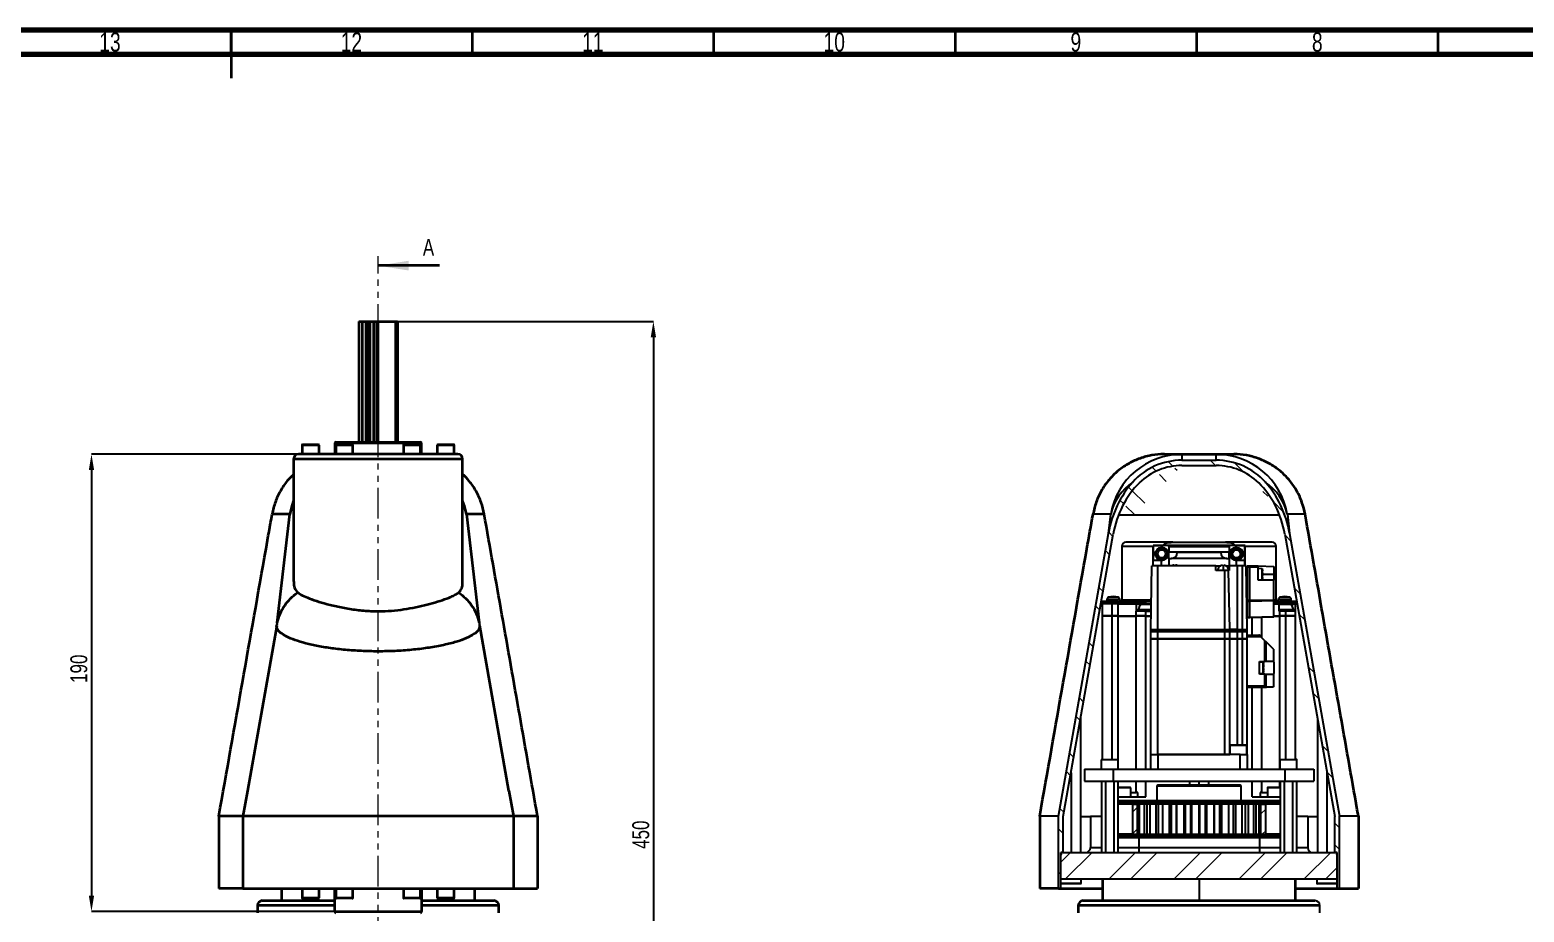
# Model space of a CAD drawing. Header units: millimetres. Extents: x 15 to 1184, y 5 to 836.
# Drawn here: x 557.8 to 867.3, y 653.2 to 836 of the extents above; entities that cross this region are included whole.
import ezdxf

# ---------------------------------------------------------------- set-up
doc = ezdxf.new("R2010")
doc.units = ezdxf.units.MM
doc.header["$PDSIZE"] = -1
doc.linetypes.add('PHANTOM', pattern=[12.7, 6.35, -1.27, 1.27, -1.27, 1.27, -1.27])
doc.layers.add('gachNet', color=3, linetype='Continuous', lineweight=9, plot=False)
for name, color, linetype, lineweight in [('lightNet', 50, 'Continuous', 13), ('mainNet', 7, 'Continuous', 35), ('net cat', 7, 'PHANTOM', 13)]:
    doc.layers.add(name, color=color, linetype=linetype, lineweight=lineweight)
doc.styles.add('SLDTEXTSTYLE0', font='TXT', dxfattribs={"width": 0.75})
doc.dimstyles.new('SLDDIMSTYLE0', dxfattribs={"dimtxt": 3.5, "dimasz": 3.302, "dimexe": 0, "dimexo": 0.0625, "dimgap": 0.875, "dimtad": 1, "dimdec": 0, "dimlfac": 2, "dimrnd": 1e-09, "dimzin": 12, "dimdsep": 46, "dimtxsty": 'SLDTEXTSTYLE0', "dimsah": 1, "dimcen": 0.09, "dimadec": 0, "dimazin": 3, "dimtfac": 1, "dimtdec": 0, "dimtofl": 0, "dimtmove": 0, "dimatfit": 3, "dimfxl": 1, "dimfrac": 2, "dimtolj": 1, "dimtzin": 12, "dimarcsym": 0})

# ---------------------------------------------------------------- blocks, each defined once
blk = doc.blocks.new('_D')
at = {"layer": 'Defpoints', "color": 0, "transparency": 16777216}
for p in [(613.46, 748.09), (570.58, 653.34), (620.96, 653.34)]:
    blk.add_point(p, dxfattribs=at)
at = {"layer": 'lightNet', "color": 0, "lineweight": -2, "transparency": 16777216}
for p, q in [((613.4, 748.09), (570.58, 748.09)), ((570.58, 744.79), (570.58, 656.64)), ((620.9, 653.34), (570.58, 653.34))]:
    blk.add_line(p, q, dxfattribs=at)
at = {"layer": 'lightNet', "color": 0, "transparency": 16777216}
for points in [[(570.03, 744.79), (571.14, 744.79), (570.58, 748.09)], [(570.03, 656.64), (571.14, 656.64), (570.58, 653.34)]]:
    blk.add_solid(points, dxfattribs=at)
at = {"layer": 'lightNet', "color": 0, "transparency": 16777216, "insert": (566.21, 703.64), "char_height": 3.5, "attachment_point": 2, "rotation": 90, "style": 'SLDTEXTSTYLE0'}
blk.add_mtext('\\A1;190', dxfattribs=at)
blk = doc.blocks.new('_D_1')
at = {"layer": 'Defpoints', "color": 0, "transparency": 16777216}
for p in [(633.95, 775.59), (633.95, 550.59), (686.96, 550.59)]:
    blk.add_point(p, dxfattribs=at)
at = {"layer": 'lightNet', "color": 0, "lineweight": -2, "transparency": 16777216}
for p, q in [((634.01, 775.59), (686.96, 775.59)), ((686.96, 772.29), (686.96, 553.89)), ((634.01, 550.59), (686.96, 550.59))]:
    blk.add_line(p, q, dxfattribs=at)
at = {"layer": 'lightNet', "color": 0, "transparency": 16777216}
for points in [[(686.41, 772.29), (687.51, 772.29), (686.96, 775.59)], [(686.41, 553.89), (687.51, 553.89), (686.96, 550.59)]]:
    blk.add_solid(points, dxfattribs=at)
at = {"layer": 'lightNet', "color": 0, "transparency": 16777216, "insert": (682.59, 669.25), "char_height": 3.5, "attachment_point": 2, "rotation": 90, "style": 'SLDTEXTSTYLE0'}
blk.add_mtext('\\A1;450', dxfattribs=at)

msp = doc.modelspace()

# ---------------------------------------------------------------- hatches: boundary and pattern name
at = {"linetype": 'Continuous', "lineweight": 18}
h = msp.add_hatch(dxfattribs=at)
h.set_pattern_fill('ANSI31', style=0)
h.paths.add_polyline_path([(787.17, 675.59), (786.16, 675.59), (786.16, 669.34), (787.17, 669.34)], flags=0)
h = msp.add_hatch(dxfattribs=at)
h.set_pattern_fill('ANSI31', style=0)
h.paths.add_polyline_path([(812.76, 669.34), (813.77, 669.34), (813.77, 675.59), (812.76, 675.59)], flags=0)
at = {"layer": 'gachNet'}
h = msp.add_hatch(dxfattribs=at)
h.set_pattern_fill('ANSI32', color=256, angle=90, style=0)
edge = h.paths.add_edge_path(flags=0)
edge.add_line((803.5, 746.83), (796.43, 746.83))
edge.add_arc((796.43, 733.09), 13.75, 90, 137.8963)
edge.add_ellipse((795.91, 728.6), major_axis=(-2.18, -18.65), ratio=0.798788, start_angle=228.3144, end_angle=265.832)
edge.add_line((781.21, 731.69), (770.86, 673.09))
edge.add_line((770.86, 673.09), (770.86, 658.09))
edge.add_line((770.86, 658.09), (771.36, 658.09))
edge.add_line((771.36, 658.09), (771.36, 665.59))
edge.add_line((771.36, 665.59), (771.86, 665.59))
edge.add_line((771.86, 665.59), (771.86, 673))
edge.add_line((771.86, 673), (782.19, 731.49))
edge.add_ellipse((795.91, 728.6), major_axis=(-2.04, -17.41), ratio=0.798788, start_angle=224.5576, end_angle=265.832, ccw=False)
edge.add_arc((796.43, 733.09), 12.65, 90, 134.2722, ccw=False)
edge.add_line((796.43, 745.74), (803.5, 745.74))
edge.add_arc((803.5, 733.09), 12.65, 45.7278, 90, ccw=False)
edge.add_ellipse((804.03, 728.6), major_axis=(2.04, -17.41), ratio=0.798788, start_angle=94.168, end_angle=135.4424, ccw=False)
edge.add_line((817.75, 731.49), (828.07, 673))
edge.add_line((828.07, 673), (828.07, 665.59))
edge.add_line((828.07, 665.59), (828.57, 665.59))
edge.add_line((828.57, 665.59), (828.57, 658.09))
edge.add_line((828.57, 658.09), (829.07, 658.09))
edge.add_line((829.07, 658.09), (829.07, 673.09))
edge.add_line((829.07, 673.09), (818.73, 731.69))
edge.add_ellipse((804.03, 728.6), major_axis=(2.18, -18.65), ratio=0.798788, start_angle=94.168, end_angle=131.6856)
edge.add_arc((803.5, 733.09), 13.75, 42.1037, 90)
h = msp.add_hatch(dxfattribs=at)
h.set_pattern_fill('ANSI32', color=256, style=0)
edge = h.paths.add_edge_path(flags=0)
edge.add_line((771.36, 660.09), (828.57, 660.09))
edge.add_line((828.57, 660.09), (828.57, 665.09))
edge.add_ellipse((828.07, 665.09), major_axis=(-0.5, 0), ratio=0.999014, start_angle=180, end_angle=270)
edge.add_line((828.07, 665.59), (771.86, 665.59))
edge.add_ellipse((771.86, 665.09), major_axis=(-0.5, 0), ratio=0.999014, start_angle=270, end_angle=360)
edge.add_line((771.36, 665.09), (771.36, 660.09))

# ---------------------------------------------------------------- linework, layer by layer
at = {"color": 7, "linetype": 'Continuous', "lineweight": 70}
for p, q in [((15, 836), (1184, 836)), ((20, 831), (1179, 831))]:
    msp.add_line(p, q, dxfattribs=at)
at = {"color": 7, "linetype": 'Continuous', "lineweight": 35}
for p, q in [((599.5, 836), (599.5, 826)), ((599.5, 831), (599.5, 836)), ((649.5, 831), (649.5, 836)), ((699.5, 831), (699.5, 836)), ((749.5, 831), (749.5, 836)), ((799.5, 831), (799.5, 836)), ((849.5, 831), (849.5, 836)), ((642.66, 787.15), (629.96, 787.15))]:
    msp.add_line(p, q, dxfattribs=at)
at = {"color": 7, "linetype": 'Continuous', "lineweight": 25}
for p, q in [((625.96, 775.59), (625.96, 750.59)), ((633.95, 775.59), (633.96, 775.59)), ((796.43, 748.09), (796.43, 746.83)), ((796.43, 746.83), (803.5, 746.83)), ((803.5, 746.83), (803.5, 748.09)), ((796.43, 745.74), (803.5, 745.74)), ((781.67, 735.69), (778.01, 735.69)), ((781.21, 731.69), (781.67, 735.69)), ((818.26, 735.69), (818.73, 731.69)), ((821.93, 735.69), (818.26, 735.69)), ((770.86, 673.09), (781.21, 731.69)), ((771.86, 673), (782.19, 731.49)), ((817.75, 731.49), (828.07, 673)), ((818.73, 731.69), (829.07, 673.09)), ((783.97, 728.99), (783.97, 717.84)), ((794.51, 729.84), (784.82, 729.84)), ((790.44, 724.99), (790.44, 729.19)), ((790.46, 729.19), (790.44, 729.19)), ((790.46, 724.99), (790.46, 729.19)), ((790.56, 729.19), (790.46, 729.19)), ((790.47, 729.19), (790.47, 726.06)), ((790.47, 729.19), (792.22, 729.19)), ((790.56, 729.19), (790.56, 729.19)), ((809.37, 729.19), (790.56, 729.19)), ((792.22, 728.81), (792.22, 729.19)), ((793.72, 729.19), (792.22, 729.19)), ((806.22, 729.19), (793.72, 729.19)), ((793.72, 728.99), (793.72, 729.19)), ((793.72, 728.99), (793.72, 727.87)), ((793.72, 728.99), (806.22, 728.99)), ((793.72, 727.87), (806.22, 727.87)), ((793.72, 726.49), (793.72, 727.87)), ((794.51, 729.84), (805.42, 729.84)), ((795.47, 727.81), (804.47, 727.81)), ((795.47, 727.74), (795.47, 727.81)), ((804.47, 727.81), (804.47, 727.74)), ((815.12, 729.84), (805.42, 729.84)), ((806.22, 728.99), (806.22, 729.19)), ((807.72, 729.19), (806.22, 729.19)), ((806.22, 728.99), (806.22, 727.87)), ((806.22, 726.49), (806.22, 727.87)), ((807.72, 728.81), (807.72, 729.19)), ((807.72, 729.19), (809.47, 729.19)), ((809.37, 729.19), (809.37, 729.19)), ((809.47, 729.19), (809.37, 729.19)), ((809.47, 726.06), (809.47, 729.19)), ((809.47, 724.99), (809.47, 729.19)), ((809.49, 729.19), (809.47, 729.19)), ((809.49, 724.99), (809.49, 729.19)), ((815.97, 717.84), (815.97, 728.99)), ((789.97, 711.74), (790.2, 724.99)), ((791.47, 724.99), (790.2, 724.99)), ((790.47, 724.99), (790.47, 726.06)), ((792.22, 726.06), (790.47, 726.06)), ((791.47, 711.74), (791.47, 724.99)), ((803.47, 724.99), (791.47, 724.99)), ((792.22, 724.99), (792.22, 726.06)), ((793.72, 726.49), (794.22, 726.49)), ((793.72, 726.49), (793.72, 724.99)), ((805.72, 726.49), (794.22, 726.49)), ((794.85, 724.99), (794.85, 725.1)), ((795.09, 725.1), (795.09, 724.99)), ((803.47, 723.99), (803.47, 724.99)), ((803.47, 724.99), (804.47, 724.99)), ((804.37, 724.93), (804.37, 724.94)), ((804.85, 724.93), (804.85, 725.1)), ((804.85, 724.99), (804.97, 724.99)), ((804.97, 724.99), (805.09, 724.99)), ((804.97, 724.94), (804.97, 723.99)), ((805.09, 725.1), (805.09, 724.93)), ((805.46, 724.99), (806.22, 724.99)), ((805.57, 724.94), (805.57, 724.93)), ((805.72, 726.49), (806.22, 726.49)), ((806.22, 726.49), (806.22, 724.99)), ((807.92, 724.99), (806.22, 724.99)), ((807.72, 724.99), (807.72, 726.06)), ((809.47, 726.06), (807.72, 726.06)), ((807.92, 711.74), (807.92, 724.99)), ((808.97, 724.99), (807.92, 724.99)), ((808.97, 711.74), (808.97, 724.99)), ((809.73, 724.99), (808.97, 724.99)), ((809.47, 724.99), (809.47, 726.06)), ((809.97, 711.74), (809.73, 724.99)), ((809.97, 724.49), (809.74, 724.49)), ((809.97, 724.99), (810.47, 724.99)), ((809.97, 724.99), (809.97, 724.74)), ((809.97, 724.74), (810.47, 724.74)), ((809.97, 724.74), (809.97, 717.85)), ((810.47, 724.74), (810.47, 724.99)), ((810.47, 724.99), (812.22, 724.93)), ((810.47, 724.74), (812.22, 724.74)), ((810.47, 717.85), (810.47, 724.74)), ((812.22, 724.74), (812.22, 724.93)), ((812.22, 724.93), (815.47, 724.81)), ((812.22, 721.99), (812.22, 724.74)), ((812.22, 724.46), (813.02, 724.39)), ((813.02, 722.08), (813.02, 724.39)), ((813.02, 724.39), (813.09, 723.91)), ((815.47, 724.81), (815.47, 723.24)), ((804.53, 723.99), (803.47, 723.99)), ((804.97, 723.99), (804.53, 723.99)), ((805.42, 723.99), (804.97, 723.99)), ((805.32, 711.74), (805.32, 723.99)), ((805.42, 723.99), (805.42, 723.99)), ((806.1, 723.99), (805.42, 723.99)), ((806.32, 711.74), (806.1, 723.99)), ((806.24, 723.99), (806.1, 723.99)), ((809.97, 723.99), (809.75, 723.99)), ((813.02, 722.08), (812.22, 722.01)), ((815.47, 721.99), (812.22, 721.99)), ((813.09, 722.56), (813.02, 722.08)), ((815.47, 723.24), (815.47, 721.99)), ((815.47, 717.85), (815.47, 721.99)), ((780.88, 718.01), (780.84, 717.59)), ((783.59, 717.59), (783.55, 718.01)), ((809.97, 718.51), (809.85, 718.48)), ((816.38, 718.01), (816.34, 717.59)), ((819.09, 717.59), (819.05, 718.01)), ((779.97, 717.14), (779.97, 717.59)), ((781.97, 717.59), (779.97, 717.59)), ((781.97, 717.14), (779.97, 717.14)), ((779.97, 714.59), (779.97, 717.09)), ((781.97, 717.09), (779.97, 717.09)), ((780.37, 717.14), (780.37, 717.09)), ((781.97, 717.14), (781.97, 717.59)), ((783.22, 717.59), (781.97, 717.59)), ((783.22, 717.14), (781.97, 717.14)), ((781.97, 714.59), (781.97, 717.09)), ((783.22, 717.09), (781.97, 717.09)), ((782.33, 717.14), (782.33, 717.09)), ((783.22, 717.14), (783.22, 717.59)), ((783.22, 717.59), (786.97, 717.59)), ((783.22, 717.14), (786.97, 717.14)), ((783.22, 714.59), (783.22, 717.09)), ((783.22, 717.09), (786.96, 717.09)), ((783.55, 717.14), (783.55, 717.09)), ((786.92, 717.14), (786.92, 717.09)), ((786.96, 717.09), (786.96, 715.59)), ((786.96, 717.09), (787.65, 717.09)), ((786.96, 715.59), (786.97, 715.59)), ((786.97, 717.14), (786.97, 717.59)), ((788.97, 717.59), (786.97, 717.59)), ((788.97, 717.14), (786.97, 717.14)), ((786.97, 714.59), (786.97, 715.59)), ((788.97, 715.59), (786.97, 715.59)), ((787.22, 715.84), (787.22, 715.59)), ((790.04, 715.84), (787.22, 715.84)), ((787.65, 717.09), (787.65, 716.56)), ((787.65, 717.09), (790.06, 717.09)), ((790.06, 716.94), (787.97, 716.94)), ((788.97, 717.14), (788.97, 717.59)), ((790.07, 717.59), (788.97, 717.59)), ((788.97, 717.14), (790.06, 717.14)), ((788.97, 714.59), (788.97, 715.59)), ((788.97, 715.59), (790.03, 715.59)), ((809.97, 717.59), (809.86, 717.59)), ((809.87, 717.14), (809.97, 717.14)), ((809.87, 717.09), (809.97, 717.09)), ((809.97, 717.85), (810.47, 717.85)), ((809.97, 717.85), (809.97, 717.66)), ((809.97, 717.66), (810.47, 717.66)), ((809.97, 717.66), (809.97, 714.31)), ((810.47, 717.85), (815.47, 717.85)), ((810.47, 717.66), (810.47, 717.85)), ((810.47, 717.66), (815.47, 717.78)), ((810.47, 714.31), (810.47, 717.66)), ((815.47, 717.78), (815.47, 717.85)), ((815.47, 714.44), (815.47, 717.78)), ((815.47, 717.59), (816.72, 717.59)), ((815.47, 717.14), (816.72, 717.14)), ((815.47, 717.09), (816.47, 717.09)), ((816.47, 717.09), (816.47, 715.59)), ((816.47, 717.09), (819.28, 717.09)), ((818.97, 716.94), (816.47, 716.94)), ((819.72, 715.84), (816.47, 715.84)), ((816.47, 715.59), (816.72, 715.59)), ((816.72, 717.14), (816.72, 717.59)), ((817.97, 717.59), (816.72, 717.59)), ((817.97, 717.14), (816.72, 717.14)), ((816.72, 714.59), (816.72, 715.59)), ((817.97, 715.59), (816.72, 715.59)), ((817.97, 717.14), (817.97, 717.59)), ((819.97, 717.59), (817.97, 717.59)), ((819.97, 717.14), (817.97, 717.14)), ((817.97, 714.59), (817.97, 715.59)), ((819.97, 715.59), (817.97, 715.59)), ((819.28, 717.09), (819.28, 716.56)), ((819.28, 717.09), (819.97, 717.09)), ((819.57, 717.14), (819.57, 717.09)), ((819.72, 715.59), (819.72, 715.84)), ((819.97, 717.14), (819.97, 717.59)), ((819.97, 715.59), (819.97, 717.09)), ((819.97, 714.59), (819.97, 715.59)), ((609.01, 712.95), (608.95, 712.63)), ((650.98, 712.63), (650.93, 712.95)), ((781.97, 714.59), (779.97, 714.59)), ((779.97, 684.84), (779.97, 714.54)), ((781.97, 714.54), (779.97, 714.54)), ((780.37, 714.54), (780.37, 714.59)), ((783.22, 714.59), (781.97, 714.59)), ((783.22, 714.54), (781.97, 714.54)), ((782.33, 714.54), (782.33, 714.59)), ((783.22, 714.59), (786.97, 714.59)), ((783.22, 714.54), (786.97, 714.54)), ((783.55, 714.54), (783.55, 714.59)), ((788.97, 714.59), (786.97, 714.59)), ((786.97, 682.84), (786.97, 714.54)), ((788.97, 714.54), (786.97, 714.54)), ((787.23, 714.54), (787.23, 714.59)), ((788.97, 714.59), (790.02, 714.59)), ((788.97, 714.54), (790.01, 714.54)), ((789.19, 714.54), (789.19, 714.59)), ((809.92, 714.59), (809.97, 714.59)), ((809.92, 714.54), (809.97, 714.54)), ((809.97, 714.31), (810.47, 714.31)), ((809.97, 714.31), (809.97, 714.24)), ((809.97, 714.24), (810.47, 714.24)), ((810.47, 714.31), (815.47, 714.44)), ((810.47, 714.24), (815.47, 714.41)), ((810.47, 714.24), (810.47, 714.31)), ((812.97, 710.09), (812.97, 714.32)), ((815.47, 714.59), (816.72, 714.59)), ((815.47, 714.54), (816.72, 714.54)), ((815.47, 714.41), (815.47, 714.44)), ((816.38, 714.54), (816.38, 714.59)), ((817.97, 714.59), (816.72, 714.59)), ((817.97, 714.54), (816.72, 714.54)), ((817.61, 714.54), (817.61, 714.59)), ((819.97, 714.59), (817.97, 714.59)), ((819.97, 714.54), (817.97, 714.54)), ((819.57, 714.54), (819.57, 714.59)), ((819.97, 684.84), (819.97, 714.54)), ((789.97, 711.74), (791.47, 711.74)), ((789.97, 711.34), (789.97, 711.73)), ((791.47, 711.73), (789.97, 711.73)), ((789.97, 711.34), (791.47, 711.34)), ((789.97, 709.84), (789.97, 711.33)), ((791.47, 711.33), (789.97, 711.33)), ((789.97, 709.84), (791.47, 709.84)), ((789.97, 685.84), (789.97, 709.83)), ((791.47, 709.83), (789.97, 709.83)), ((791.47, 711.74), (805.32, 711.74)), ((791.47, 711.34), (791.47, 711.73)), ((805.32, 711.73), (791.47, 711.73)), ((791.47, 711.34), (805.32, 711.34)), ((791.47, 709.84), (791.47, 711.33)), ((805.32, 711.33), (791.47, 711.33)), ((791.47, 709.84), (805.32, 709.84)), ((791.47, 685.84), (791.47, 709.83)), ((805.32, 709.83), (791.47, 709.83)), ((797.97, 711.74), (797.97, 711.73)), ((797.97, 711.34), (797.97, 711.33)), ((797.97, 709.84), (797.97, 709.83)), ((799.97, 711.74), (799.97, 711.73)), ((799.97, 711.34), (799.97, 711.33)), ((799.97, 709.84), (799.97, 709.83)), ((801.97, 711.73), (801.97, 711.74)), ((801.97, 711.33), (801.97, 711.34)), ((801.97, 709.83), (801.97, 709.84)), ((805.32, 711.74), (806.32, 711.74)), ((805.32, 711.34), (805.32, 711.73)), ((806.32, 711.73), (805.32, 711.73)), ((805.32, 711.34), (806.32, 711.34)), ((805.32, 709.84), (805.32, 711.33)), ((806.32, 711.33), (805.32, 711.33)), ((805.32, 709.84), (806.32, 709.84)), ((805.32, 685.84), (805.32, 709.83)), ((806.32, 709.83), (805.32, 709.83)), ((807.92, 711.74), (806.32, 711.74)), ((806.32, 711.34), (806.32, 711.73)), ((807.92, 711.73), (806.32, 711.73)), ((806.32, 711.34), (807.92, 711.34)), ((806.32, 709.84), (806.32, 711.33)), ((807.92, 711.33), (806.32, 711.33)), ((806.32, 709.84), (807.92, 709.84)), ((806.32, 685.84), (806.32, 709.83)), ((807.92, 709.83), (806.32, 709.83)), ((807.92, 711.74), (808.97, 711.74)), ((807.92, 711.34), (807.92, 711.73)), ((808.97, 711.73), (807.92, 711.73)), ((807.92, 711.34), (808.97, 711.34)), ((807.92, 709.84), (807.92, 711.33)), ((808.97, 711.33), (807.92, 711.33)), ((807.92, 709.84), (808.97, 709.84)), ((808.97, 709.83), (807.92, 709.83)), ((808.97, 711.74), (809.97, 711.74)), ((808.97, 711.34), (808.97, 711.73)), ((809.97, 711.73), (808.97, 711.73)), ((808.97, 711.34), (809.97, 711.34)), ((808.97, 709.84), (808.97, 711.33)), ((809.97, 711.33), (808.97, 711.33)), ((808.97, 709.84), (809.97, 709.84)), ((809.97, 709.83), (808.97, 709.83)), ((809.47, 709.83), (809.47, 709.84)), ((809.97, 711.34), (809.97, 711.73)), ((809.97, 709.84), (809.97, 711.33)), ((809.97, 710.59), (812.36, 710.59)), ((809.97, 710.34), (812.72, 710.34)), ((809.97, 709.83), (809.97, 709.84)), ((809.97, 685.84), (809.97, 709.83)), ((812.72, 710.34), (812.54, 710.51)), ((813.61, 709.44), (812.72, 710.34)), ((813.61, 705.16), (813.61, 709.44)), ((813.79, 709.26), (813.61, 709.44)), ((813.79, 709.26), (813.79, 705.16)), ((815.39, 707.66), (813.79, 709.26)), ((815.39, 707.66), (815.39, 705.09)), ((815.47, 705.01), (815.47, 707.48)), ((812.47, 702.52), (812.47, 705.16)), ((812.47, 705.16), (813.61, 705.16)), ((812.47, 705.06), (813.27, 704.99)), ((813.27, 702.68), (812.47, 702.61)), ((813.61, 702.52), (812.47, 702.52)), ((813.27, 702.68), (813.27, 704.99)), ((813.27, 704.99), (813.34, 704.51)), ((813.34, 703.16), (813.27, 702.68)), ((813.79, 705.16), (813.61, 705.16)), ((813.61, 700.09), (813.61, 702.52)), ((813.61, 702.52), (813.79, 702.52)), ((814.97, 705.16), (813.79, 705.16)), ((813.79, 702.52), (813.79, 699.91)), ((813.79, 702.52), (814.97, 702.52)), ((815.39, 702.59), (815.39, 699.91)), ((815.47, 705.01), (815.47, 702.66)), ((815.47, 700.09), (815.47, 702.66)), ((809.97, 700.09), (813.61, 700.09)), ((809.97, 699.84), (813.97, 699.84)), ((812.97, 682.84), (812.97, 699.84)), ((813.79, 699.91), (813.61, 700.09)), ((815.22, 699.84), (813.97, 699.84)), ((775.47, 665.59), (775.47, 693.41)), ((824.47, 693.41), (824.47, 665.59)), ((806.35, 687.74), (806.35, 685.84)), ((806.45, 687.84), (807.84, 687.84)), ((807.84, 687.84), (809.75, 687.84)), ((809.85, 685.84), (809.85, 687.74)), ((779.72, 684.74), (779.72, 682.84)), ((779.82, 684.84), (783.12, 684.84)), ((783.22, 682.84), (783.22, 684.74)), ((789.97, 682.84), (789.97, 685.84)), ((789.97, 685.84), (791.47, 685.84)), ((789.97, 685.84), (791.47, 685.84)), ((790.08, 685.84), (790.08, 685.84)), ((791.47, 685.84), (791.47, 682.84)), ((808.47, 685.84), (791.47, 685.84)), ((791.47, 685.84), (805.32, 685.84)), ((793.58, 685.84), (793.58, 685.84)), ((797.97, 685.84), (797.97, 685.84)), ((799.97, 685.84), (799.97, 685.84)), ((801.97, 685.84), (801.97, 685.84)), ((805.32, 685.84), (806.32, 685.84)), ((806.35, 685.84), (806.32, 685.84)), ((808.47, 682.84), (808.47, 685.84)), ((808.47, 685.84), (809.97, 685.84)), ((809.85, 685.84), (809.97, 685.84)), ((809.97, 685.84), (809.97, 682.84)), ((816.72, 684.74), (816.72, 682.84)), ((816.82, 684.84), (820.12, 684.84)), ((820.22, 682.84), (820.22, 684.74)), ((776.22, 682.84), (776.22, 680.34)), ((776.22, 682.84), (782.17, 682.84)), ((782.17, 682.84), (782.17, 680.34)), ((782.17, 682.84), (817.76, 682.84)), ((817.76, 682.84), (817.76, 680.34)), ((817.76, 682.84), (823.72, 682.84)), ((823.72, 682.84), (823.72, 680.34)), ((776.22, 680.34), (782.17, 680.34)), ((779.76, 680.34), (779.76, 665.59)), ((780.61, 680.34), (780.61, 665.59)), ((782.17, 680.34), (817.76, 680.34)), ((782.32, 680.34), (782.32, 665.59)), ((783.17, 680.34), (783.17, 665.59)), ((783.17, 679.09), (785.71, 679.09)), ((785.81, 677.09), (785.81, 678.99)), ((785.81, 677.99), (786.97, 677.99)), ((786.97, 677.99), (786.97, 680.34)), ((787.31, 677.99), (786.97, 677.99)), ((787.31, 677.09), (787.31, 677.99)), ((791.47, 679.59), (791.22, 679.34)), ((791.22, 679.34), (791.22, 676.34)), ((808.72, 679.34), (791.22, 679.34)), ((791.47, 679.59), (808.47, 679.59)), ((797.97, 680.34), (797.97, 679.59)), ((801.97, 679.59), (801.97, 680.34)), ((808.72, 679.34), (808.47, 679.59)), ((808.72, 676.34), (808.72, 679.34)), ((812.97, 677.99), (812.63, 677.99)), ((812.63, 677.99), (812.63, 677.09)), ((812.97, 677.99), (812.97, 680.34)), ((812.97, 677.99), (814.13, 677.99)), ((814.13, 678.99), (814.13, 677.09)), ((814.23, 679.09), (816.76, 679.09)), ((816.76, 680.34), (816.76, 665.59)), ((817.61, 680.34), (817.61, 665.59)), ((817.76, 680.34), (823.72, 680.34)), ((819.32, 680.34), (819.32, 665.59)), ((820.17, 680.34), (820.17, 665.59)), ((783.17, 677.09), (788.97, 677.09)), ((783.22, 676.34), (783.17, 676.29)), ((816.76, 676.09), (783.17, 676.09)), ((783.17, 675.84), (816.76, 675.84)), ((783.17, 675.63), (783.22, 675.59)), ((786.16, 675.59), (783.17, 675.59)), ((783.22, 676.34), (816.72, 676.34)), ((786.16, 675.59), (786.16, 669.34)), ((786.16, 675.59), (787.17, 675.59)), ((787.17, 675.59), (787.17, 669.34)), ((812.76, 675.59), (787.17, 675.59)), ((787.26, 669.34), (787.26, 675.59)), ((787.59, 675.59), (787.59, 669.34)), ((788.66, 669.34), (788.66, 675.59)), ((789.2, 669.34), (789.2, 675.59)), ((789.81, 675.59), (789.81, 669.34)), ((791.09, 669.34), (791.09, 675.59)), ((791.56, 669.34), (791.56, 675.59)), ((792.42, 675.59), (792.42, 669.34)), ((793.86, 669.34), (793.86, 675.59)), ((794.25, 669.34), (794.25, 675.59)), ((795.31, 675.59), (795.31, 669.34)), ((795.31, 669.34), (795.31, 675.59)), ((796.86, 669.34), (796.86, 675.59)), ((797.15, 669.34), (797.15, 675.59)), ((798.27, 669.34), (798.27, 675.59)), ((798.39, 675.59), (798.39, 669.34)), ((799.98, 669.34), (799.98, 675.59)), ((800.16, 669.34), (800.16, 675.59)), ((801.29, 669.34), (801.29, 675.59)), ((801.53, 675.59), (801.53, 669.34)), ((803.11, 669.34), (803.11, 675.59)), ((803.17, 669.34), (803.17, 675.59)), ((804.27, 669.34), (804.27, 675.59)), ((804.6, 675.59), (804.6, 669.34)), ((806.11, 669.34), (806.11, 675.59)), ((807.08, 669.34), (807.08, 675.59)), ((807.5, 675.59), (807.5, 669.34)), ((808.87, 669.34), (808.87, 675.59)), ((809.61, 669.34), (809.61, 675.59)), ((810.11, 675.59), (810.11, 669.34)), ((810.97, 677.09), (816.76, 677.09)), ((811.29, 669.34), (811.29, 675.59)), ((811.78, 669.34), (811.78, 675.59)), ((812.32, 675.59), (812.32, 669.34)), ((812.76, 669.34), (812.76, 675.59)), ((812.76, 675.59), (813.77, 675.59)), ((813.77, 669.34), (813.77, 675.59)), ((816.76, 675.59), (813.77, 675.59)), ((816.76, 676.29), (816.72, 676.34)), ((816.72, 675.59), (816.76, 675.63)), ((770.86, 673.09), (766.97, 673.09)), ((770.86, 658.09), (770.86, 673.09)), ((771.86, 665.59), (771.86, 673)), ((775.47, 673), (777.47, 673)), ((777.47, 673.09), (779.76, 673.09)), ((777.47, 673.09), (777.47, 666.59)), ((820.17, 673.09), (822.47, 673.09)), ((822.47, 673.09), (822.47, 666.59)), ((822.47, 673), (824.47, 673)), ((828.07, 665.59), (828.07, 673)), ((829.07, 658.09), (829.07, 673.09)), ((832.97, 673.09), (829.07, 673.09)), ((783.22, 669.34), (783.17, 669.29)), ((786.16, 669.34), (783.17, 669.34)), ((816.76, 669.09), (783.17, 669.09)), ((783.17, 668.84), (816.76, 668.84)), ((783.17, 668.63), (783.22, 668.59)), ((783.24, 668.59), (783.22, 668.59)), ((816.72, 668.59), (783.24, 668.59)), ((786.16, 669.34), (787.17, 669.34)), ((787.17, 669.34), (812.76, 669.34)), ((812.76, 669.34), (813.77, 669.34)), ((816.76, 669.34), (813.77, 669.34)), ((816.76, 669.29), (816.72, 669.34)), ((816.72, 668.59), (816.76, 668.63)), ((771.36, 658.09), (771.36, 665.59)), ((771.86, 665.59), (771.36, 665.59)), ((771.86, 665.59), (828.07, 665.59)), ((787.47, 666.59), (787.47, 665.59)), ((787.47, 666.59), (812.47, 666.59)), ((812.47, 666.59), (812.47, 665.59)), ((828.57, 665.59), (828.07, 665.59)), ((828.57, 658.09), (828.57, 665.59)), ((771.36, 660.09), (771.36, 665.09)), ((828.57, 660.09), (828.57, 665.09)), ((771.36, 660.09), (828.57, 660.09)), ((775.59, 659.21), (775.59, 660.09)), ((824.34, 660.09), (824.34, 659.21)), ((771.47, 659.09), (771.36, 659.09)), ((775.47, 659.09), (771.47, 659.09)), ((828.47, 659.09), (824.47, 659.09)), ((828.57, 659.09), (828.47, 659.09)), ((824.97, 653.09), (824.97, 654.59))]:
    msp.add_line(p, q, dxfattribs=at)
at = {"color": 8, "linetype": 'Continuous', "lineweight": 25}
for p, q in [((629.96, 775.59), (629.96, 750.59)), ((783.31, 735.52), (816.62, 735.52)), ((790.44, 728.99), (783.97, 728.99)), ((815.97, 728.99), (809.49, 728.99)), ((804.97, 724.99), (804.97, 724.94)), ((813.09, 723.24), (815.47, 723.24)), ((783.55, 718.01), (780.88, 718.01)), ((783.2, 718.45), (781.24, 718.45)), ((809.97, 718.45), (809.85, 718.45)), ((809.97, 718.01), (809.86, 718.01)), ((819.05, 718.01), (816.38, 718.01)), ((818.7, 718.45), (816.74, 718.45)), ((790.07, 717.84), (783.97, 717.84)), ((815.97, 717.84), (815.47, 717.84)), ((781.97, 684.84), (781.97, 714.54)), ((783.22, 682.84), (783.22, 714.54)), ((788.97, 682.84), (788.97, 714.54)), ((810.97, 710.59), (810.97, 714.25)), ((816.72, 682.84), (816.72, 714.54)), ((817.97, 684.84), (817.97, 714.54)), ((807.92, 687.84), (807.92, 709.83)), ((808.97, 687.84), (808.97, 709.83)), ((810.97, 682.84), (810.97, 699.84)), ((807.82, 687.74), (806.35, 687.74)), ((809.85, 687.74), (807.82, 687.74)), ((783.22, 684.74), (779.72, 684.74)), ((820.22, 684.74), (816.72, 684.74)), ((773.47, 682.08), (773.47, 665.59)), ((826.47, 682.08), (826.47, 665.59)), ((785.81, 678.99), (783.17, 678.99)), ((783.22, 679.09), (783.22, 680.34)), ((788.97, 677.09), (788.97, 680.34)), ((799.97, 679.59), (799.97, 680.34)), ((810.97, 677.09), (810.97, 680.34)), ((816.76, 678.99), (814.13, 678.99)), ((816.72, 679.09), (816.72, 680.34)), ((787.47, 668.59), (787.47, 666.59)), ((812.47, 668.59), (812.47, 666.59)), ((777.47, 666.59), (779.76, 666.59)), ((783.17, 666.59), (787.47, 666.59)), ((812.47, 666.59), (816.76, 666.59)), ((820.17, 666.59), (822.47, 666.59)), ((771.36, 659.21), (775.59, 659.21)), ((799.97, 660.09), (799.97, 655.59)), ((824.34, 659.21), (828.57, 659.21))]:
    msp.add_line(p, q, dxfattribs=at)
at = {"color": 8, "linetype": 'Continuous', "lineweight": 25, "flags": 128}
for points in [[(611.67, 735.69), (612.06, 737.05), (612.46, 737.99)], [(647.46, 737.99), (647.87, 737.05), (648.25, 735.69)]]:
    msp.add_lwpolyline(points, dxfattribs=at)
at = {"color": 7, "linetype": 'Continuous', "lineweight": 25, "flags": 128}
msp.add_lwpolyline([(806.22, 724.99), (806.23, 724.43), (806.24, 723.99)], dxfattribs=at)
at = {"color": 7, "linetype": 'Continuous', "lineweight": 25}
for centre, radius in [((792.22, 727.44), 1.32), ((792.22, 727.44), 1.12), ((792.22, 727.44), 1.09), ((792.22, 727.44), 0.799), ((807.72, 727.44), 1.33), ((807.72, 727.44), 1.12), ((807.72, 727.44), 1.09), ((807.72, 727.44), 0.799)]:
    msp.add_circle(centre, radius, dxfattribs=at)
for centre, radius, start, end in [((796.44, 733.1), 14.99, 90.0218, 170.0339), ((796.43, 733.09), 13.75, 90, 137.8963), ((803.49, 733.1), 14.99, 9.9661, 89.9782), ((803.5, 733.09), 13.75, 42.1037, 90), ((796.43, 733.09), 12.65, 90, 134.2722), ((803.5, 733.09), 12.65, 45.7278, 90), ((792.33, 733.23), 10.93, 123.8745, 166.9656), ((807.6, 733.23), 10.93, 13.0344, 56.1255), ((784.82, 728.99), 0.85, 90, 180), ((792.22, 727.44), 1.38, 270, 90), ((794.22, 727.74), 1.25, 270, 0), ((805.72, 727.74), 1.25, 180, 270), ((807.72, 727.44), 1.38, 90, 270), ((815.12, 728.99), 0.85, 360, 90), ((794.97, 723.99), 1.12, 96.1585, 116.0437), ((794.97, 723.99), 1.12, 63.9563, 83.8415), ((804.97, 723.99), 1.13, 122.231, 179.7454), ((804.97, 723.99), 1.12, 96.1585, 122.4385), ((804.97, 723.99), 0.952, 90, 97.2441), ((804.97, 723.99), 0.952, 82.7559, 90), ((804.97, 723.99), 1.12, 57.5615, 83.8415), ((804.97, 723.99), 1.12, 0.2546, 57.769), ((804.97, 724.01), 0.438, 181.7109, 182.3652), ((781.38, 717.97), 0.5, 106.257, 175), ((782.22, 715.09), 3.5, 73.743, 106.257), ((783.06, 717.97), 0.5, 5, 73.743), ((816.88, 717.97), 0.5, 106.257, 175), ((817.72, 715.09), 3.5, 73.743, 106.257), ((818.56, 717.97), 0.5, 5, 73.743), ((783.72, 717.84), 0.25, 270.0001, 0), ((788.93, 715.84), 1.46, 131.1121, 180), ((816.22, 717.84), 0.25, 180, 269.9999), ((818.01, 715.84), 1.46, 0, 48.8879), ((812.36, 710.34), 0.25, 45, 90), ((815.22, 707.48), 0.25, 360, 45), ((814.97, 703.84), 1.32, 71.137, 90), ((814.97, 703.84), 1.32, 269.9995, 288.863), ((813.97, 700.09), 0.25, 225, 270), ((815.22, 700.09), 0.25, 270, 315), ((815.22, 700.09), 0.25, 315, 0), ((806.45, 687.74), 0.1, 90, 180), ((809.75, 687.74), 0.1, 0, 90), ((779.82, 684.74), 0.1, 90, 180), ((783.12, 684.74), 0.1, 0, 90), ((816.82, 684.74), 0.1, 90, 180), ((820.12, 684.74), 0.1, 0, 90), ((785.71, 678.99), 0.1, 0, 90), ((814.23, 678.99), 0.1, 90, 180), ((776.47, 666.59), 1, 270, 0), ((823.47, 666.59), 1, 180, 270), ((775.47, 659.21), 0.125, 270, 0), ((824.47, 659.21), 0.125, 180, 270), ((771.47, 659.21), 0.125, 214.0717, 270), ((828.47, 659.21), 0.125, 270, 325.9283), ((823.97, 654.59), 1, 0, 90)]:
    msp.add_arc(centre, radius, start, end, dxfattribs=at)
for centre, major_axis, ratio, start_param, end_param in [((795.91, 728.6), (-2.18, -18.65), 0.798788, 3.984839, 4.639643), ((795.91, 728.6), (-2.04, -17.41), 0.798788, 3.91927, 4.639643), ((804.03, 728.6), (2.04, -17.41), 0.798788, 1.643542, 2.363915), ((804.03, 728.6), (2.18, -18.65), 0.798788, 1.643542, 2.298346), ((771.86, 665.09), (-0.5, 0), 0.999014, 4.712389, 6.283185), ((828.07, 665.09), (-0.5, 0), 0.999014, 3.141593, 4.712389)]:
    msp.add_ellipse(centre, major_axis=major_axis, ratio=ratio, start_param=start_param, end_param=end_param, dxfattribs=at)
for points, knots in [([(792.52, 729.19), (792.53, 729.2), (792.55, 729.25), (792.65, 729.37), (792.92, 729.57), (793.56, 729.8), (794.13, 729.82), (794.51, 729.84)], [0, 0, 0, 0, 0.016125, 0.082509, 0.213535, 0.47697, 1, 1, 1, 1]), ([(805.42, 729.84), (805.8, 729.82), (806.37, 729.8), (807.01, 729.57), (807.28, 729.37), (807.38, 729.25), (807.41, 729.2), (807.41, 729.19)], [0, 0, 0, 0, 0.5241, 0.78602, 0.918375, 0.984448, 1, 1, 1, 1]), ([(813.09, 723.91), (813.09, 723.91), (813.09, 723.91), (813.09, 723.91), (813.09, 723.91)], [0, 0, 0, 0, 0.563537, 1, 1, 1, 1]), ([(813.16, 723.37), (813.15, 723.44), (813.14, 723.57), (813.11, 723.75), (813.09, 723.86), (813.09, 723.91)], [0, 0, 0, 0, 0.350039, 0.735536, 1, 1, 1, 1]), ([(813.09, 723.37), (813.09, 723.37), (813.11, 723.37), (813.14, 723.37), (813.15, 723.37), (813.16, 723.37)], [0, 0, 0, 0, 0.264464, 0.649961, 1, 1, 1, 1]), ([(813.09, 723.1), (813.09, 723.15), (813.09, 723.24), (813.09, 723.33), (813.09, 723.37)], [0, 0, 0, 0, 0.559407, 1, 1, 1, 1]), ([(813.16, 723.1), (813.15, 723.1), (813.14, 723.1), (813.11, 723.1), (813.09, 723.1), (813.09, 723.1)], [0, 0, 0, 0, 0.350039, 0.735536, 1, 1, 1, 1]), ([(813.09, 722.56), (813.09, 722.61), (813.11, 722.73), (813.14, 722.91), (813.15, 723.04), (813.16, 723.1)], [0, 0, 0, 0, 0.264464, 0.649961, 1, 1, 1, 1]), ([(813.09, 722.56), (813.09, 722.56), (813.09, 722.56), (813.09, 722.56), (813.09, 722.56)], [0, 0, 0, 0, 0.556161, 1, 1, 1, 1]), ([(608.94, 712.66), (608.96, 712.75), (608.99, 712.91), (609.02, 713.05), (609.03, 713.12)], [0, 0, 0, 0, 0.518716, 1, 1, 1, 1]), ([(650.9, 713.12), (650.91, 713.04), (650.94, 712.9), (650.97, 712.74), (650.99, 712.66)], [0, 0, 0, 0, 0.516371, 1, 1, 1, 1]), ([(813.34, 704.51), (813.34, 704.51), (813.34, 704.51), (813.34, 704.51), (813.34, 704.51)], [0, 0, 0, 0, 0.563537, 1, 1, 1, 1]), ([(813.41, 703.97), (813.4, 704.04), (813.39, 704.17), (813.36, 704.35), (813.34, 704.46), (813.34, 704.51)], [0, 0, 0, 0, 0.350039, 0.735536, 1, 1, 1, 1]), ([(813.34, 703.97), (813.34, 703.97), (813.36, 703.97), (813.39, 703.97), (813.4, 703.97), (813.41, 703.97)], [0, 0, 0, 0, 0.264464, 0.649961, 1, 1, 1, 1]), ([(813.34, 703.7), (813.34, 703.75), (813.34, 703.84), (813.34, 703.93), (813.34, 703.97)], [0, 0, 0, 0, 0.559407, 1, 1, 1, 1]), ([(813.41, 703.7), (813.4, 703.7), (813.39, 703.7), (813.36, 703.7), (813.34, 703.7), (813.34, 703.7)], [0, 0, 0, 0, 0.350039, 0.735536, 1, 1, 1, 1]), ([(813.34, 703.16), (813.34, 703.21), (813.36, 703.33), (813.39, 703.51), (813.4, 703.64), (813.41, 703.7)], [0, 0, 0, 0, 0.264464, 0.649961, 1, 1, 1, 1]), ([(813.34, 703.16), (813.34, 703.16), (813.34, 703.16), (813.34, 703.16), (813.34, 703.16)], [0, 0, 0, 0, 0.556161, 1, 1, 1, 1]), ([(815.47, 705.01), (815.46, 705.03), (815.46, 705.05), (815.43, 705.07), (815.4, 705.08), (815.39, 705.09)], [0, 0, 0, 0, 0.499459, 0.751432, 1, 1, 1, 1]), ([(815.39, 702.59), (815.4, 702.59), (815.43, 702.6), (815.46, 702.63), (815.46, 702.65), (815.47, 702.66)], [0, 0, 0, 0, 0.248526, 0.50054, 1, 1, 1, 1])]:
    msp.add_open_spline(points, degree=3, knots=knots, dxfattribs=at)
at = {"color": 7, "linetype": 'Continuous', "lineweight": 35}
msp.add_solid([(629.96, 787.15), (636.31, 786.14), (636.31, 788.17)], dxfattribs=at)
at = {"layer": 'mainNet'}
for p, q in [((625.96, 775.59), (625.96, 750.59)), ((625.96, 775.59), (626.69, 775.59)), ((626.69, 750.59), (626.69, 775.59)), ((626.69, 775.59), (627.49, 775.59)), ((627.49, 775.59), (627.66, 775.59)), ((627.49, 750.59), (627.49, 775.59)), ((627.66, 775.59), (627.66, 750.59)), ((627.66, 775.59), (628.28, 775.59)), ((628.28, 750.59), (628.28, 775.59)), ((628.28, 775.59), (629.06, 775.59)), ((629.06, 775.59), (629.6, 775.59)), ((629.06, 750.59), (629.06, 775.59)), ((629.6, 775.59), (629.6, 750.59)), ((629.6, 775.59), (629.96, 775.59)), ((629.96, 775.59), (633.59, 775.59)), ((633.59, 750.59), (633.59, 775.59)), ((633.59, 775.59), (633.95, 775.59)), ((633.95, 775.59), (633.95, 750.59)), ((633.96, 750.59), (633.96, 775.59)), ((633.96, 750.59), (633.96, 775.59)), ((614.21, 749.99), (614.21, 748.09)), ((617.71, 749.99), (614.21, 749.99)), ((614.31, 750.09), (617.61, 750.09)), ((617.71, 748.09), (617.71, 749.99)), ((638.96, 750.34), (620.96, 750.34)), ((620.96, 750.34), (620.96, 748.09)), ((621.21, 750.59), (638.71, 750.59)), ((621.21, 749.99), (621.21, 748.09)), ((624.71, 749.99), (621.21, 749.99)), ((621.31, 750.09), (624.61, 750.09)), ((624.71, 748.09), (624.71, 749.99)), ((635.21, 749.99), (635.21, 748.09)), ((638.71, 749.99), (635.21, 749.99)), ((635.31, 750.09), (638.61, 750.09)), ((638.71, 748.09), (638.71, 749.99)), ((638.96, 748.09), (638.96, 750.34)), ((642.21, 749.99), (642.21, 748.09)), ((645.71, 749.99), (642.21, 749.99)), ((642.31, 750.09), (645.61, 750.09)), ((645.71, 748.09), (645.71, 749.99)), ((612.46, 747.09), (612.46, 721.72)), ((647.46, 747.09), (612.46, 747.09)), ((646.46, 748.09), (613.46, 748.09)), ((647.46, 721.75), (647.46, 747.09)), ((792.79, 748.09), (796.43, 748.09)), ((796.43, 748.09), (803.5, 748.09)), ((803.5, 748.09), (807.15, 748.09)), ((611.67, 735.69), (608, 735.69)), ((609.03, 713.12), (611.67, 735.69)), ((648.25, 735.69), (650.9, 713.12)), ((651.92, 735.69), (648.25, 735.69)), ((608.94, 712.63), (602.89, 678.37)), ((657.03, 678.37), (650.99, 712.63)), ((602.89, 678.37), (601.96, 673.09)), ((657.03, 678.37), (657.96, 673.09)), ((601.96, 673.09), (596.96, 673.09)), ((596.96, 673.09), (596.96, 658.09)), ((657.96, 673.09), (601.96, 673.09)), ((601.96, 673.09), (601.96, 658.09)), ((657.96, 673.09), (657.96, 658.09)), ((662.96, 673.09), (657.96, 673.09)), ((662.96, 673.09), (662.96, 658.09)), ((766.97, 673.09), (766.97, 658.09)), ((832.97, 673.09), (832.97, 658.09)), ((779.97, 660.09), (779.97, 655.59)), ((819.97, 655.59), (819.97, 660.09)), ((601.96, 658.09), (596.96, 658.09)), ((601.96, 658.09), (657.96, 658.09)), ((609.96, 658.09), (609.96, 655.59)), ((614.21, 658.09), (614.21, 656.19)), ((614.21, 656.19), (617.71, 656.19)), ((617.61, 656.09), (614.31, 656.09)), ((617.71, 656.19), (617.71, 658.09)), ((620.96, 653.34), (620.96, 658.09)), ((621.21, 658.09), (621.21, 656.19)), ((621.21, 656.19), (624.71, 656.19)), ((624.61, 656.09), (621.31, 656.09)), ((624.71, 656.19), (624.71, 658.09)), ((635.21, 658.09), (635.21, 656.19)), ((635.21, 656.19), (638.71, 656.19)), ((638.61, 656.09), (635.31, 656.09)), ((638.71, 656.19), (638.71, 658.09)), ((638.96, 658.09), (638.96, 653.34)), ((642.21, 658.09), (642.21, 656.19)), ((642.21, 656.19), (645.71, 656.19)), ((645.61, 656.09), (642.31, 656.09)), ((645.71, 656.19), (645.71, 658.09)), ((649.96, 655.59), (649.96, 658.09)), ((657.96, 658.09), (662.96, 658.09)), ((770.86, 658.09), (766.97, 658.09)), ((770.86, 658.09), (771.36, 658.09)), ((771.36, 658.09), (779.97, 658.09)), ((819.97, 658.09), (828.57, 658.09)), ((828.57, 658.09), (829.07, 658.09)), ((829.07, 658.09), (832.97, 658.09)), ((604.96, 654.59), (604.96, 653.09)), ((620.96, 654.59), (604.96, 654.59)), ((605.96, 655.59), (620.96, 655.59)), ((620.96, 653.34), (638.96, 653.34)), ((638.96, 655.59), (653.96, 655.59)), ((654.96, 654.59), (638.96, 654.59)), ((654.96, 653.09), (654.96, 654.59)), ((774.97, 654.59), (774.97, 653.09)), ((824.97, 654.59), (774.97, 654.59)), ((775.97, 655.59), (823.97, 655.59))]:
    msp.add_line(p, q, dxfattribs=at)
at = {"layer": 'mainNet', "flags": 128}
for points in [[(612.46, 738.52), (612.07, 737.39), (611.67, 735.69)], [(648.25, 735.69), (647.85, 737.39), (647.46, 738.52)]]:
    msp.add_lwpolyline(points, dxfattribs=at)
at = {"layer": 'mainNet'}
for centre, radius, start, end in [((614.31, 749.99), 0.1, 90, 180), ((617.61, 749.99), 0.1, 0, 90), ((621.21, 750.34), 0.25, 90, 180), ((621.31, 749.99), 0.1, 90, 180), ((624.61, 749.99), 0.1, 0, 90), ((635.31, 749.99), 0.1, 90, 180), ((638.61, 749.99), 0.1, 0, 90), ((638.71, 750.34), 0.25, 0, 90), ((642.31, 749.99), 0.1, 90, 180), ((645.61, 749.99), 0.1, 0, 90), ((613.46, 747.09), 1, 90, 180), ((646.46, 747.09), 1, 0, 90), ((614.31, 656.19), 0.1, 180, 270), ((617.61, 656.19), 0.1, 270, 0), ((621.31, 656.19), 0.1, 180, 270), ((624.61, 656.19), 0.1, 270, 0), ((635.31, 656.19), 0.1, 180, 270), ((638.61, 656.19), 0.1, 270, 0), ((642.31, 656.19), 0.1, 180, 270), ((645.61, 656.19), 0.1, 270, 0), ((605.96, 654.59), 1, 90, 180), ((621.21, 653.34), 0.25, 180, 270), ((638.71, 653.34), 0.25, 270, 0), ((653.96, 654.59), 1, 0, 90), ((775.97, 654.59), 1, 90, 180)]:
    msp.add_arc(centre, radius, start, end, dxfattribs=at)
for points, knots in [([(792.79, 748.09), (792.77, 748.09), (792.53, 748.09), (791.46, 748.06), (789.57, 747.81), (787.15, 747.07), (784.87, 745.92), (782.84, 744.42), (781.07, 742.58), (779.66, 740.49), (778.57, 738.17), (778.2, 736.53), (778.01, 735.69)], [0, 0, 0, 0, 0.002685, 0.033934, 0.153013, 0.275542, 0.394575, 0.517056, 0.636067, 0.758527, 0.877538, 1, 1, 1, 1]), ([(821.93, 735.69), (821.74, 736.5), (821.37, 738.15), (820.3, 740.45), (818.88, 742.56), (817.13, 744.38), (815.08, 745.9), (812.83, 747.05), (810.39, 747.81), (808.49, 748.06), (807.4, 748.09), (807.16, 748.09), (807.15, 748.09)], [0, 0, 0, 0, 0.11901, 0.241473, 0.360483, 0.482944, 0.601976, 0.724458, 0.843537, 0.966066, 0.997315, 1, 1, 1, 1]), ([(612.46, 743.93), (612.01, 743.48), (610.94, 742.44), (609.66, 740.48), (608.57, 738.18), (608.19, 736.53), (608, 735.69)], [0, 0, 0, 0, 0.200429, 0.469477, 0.730947, 1, 1, 1, 1]), ([(651.92, 735.69), (651.74, 736.5), (651.37, 738.15), (650.29, 740.44), (649, 742.42), (647.94, 743.46), (647.46, 743.93)], [0, 0, 0, 0, 0.2615096, 0.5306043, 0.7921136, 1, 1, 1, 1]), ([(596.96, 673.09), (600.22, 691.55), (603.9, 712.42), (607.58, 733.28), (608, 735.69)], [0, 0, 0, 0, 0.884599, 1, 1, 1, 1]), ([(662.96, 673.09), (660.51, 687.03), (656.83, 707.89), (653.15, 728.76), (651.92, 735.69)], [0, 0, 0, 0, 0.667891, 1, 1, 1, 1]), ([(766.97, 673.09), (770.22, 691.55), (773.9, 712.42), (777.58, 733.28), (778.01, 735.69)], [0, 0, 0, 0, 0.884599, 1, 1, 1, 1]), ([(832.97, 673.09), (830.51, 687.03), (826.83, 707.89), (823.15, 728.76), (821.93, 735.69)], [0, 0, 0, 0, 0.667891, 1, 1, 1, 1]), ([(612.47, 721.72), (612.47, 721.68), (612.43, 721.15), (612.59, 720.3), (613.03, 719.74), (613.26, 719.44)], [0, 0, 0, 0, 0.034181, 0.475286, 1, 1, 1, 1]), ([(646.66, 719.44), (646.85, 719.66), (647.24, 720.1), (647.46, 720.89), (647.44, 721.53), (647.43, 721.75)], [0, 0, 0, 0, 0.392829, 0.7964, 1, 1, 1, 1]), ([(609.03, 713.12), (609.2, 713.76), (609.56, 715.06), (610.56, 716.76), (611.79, 718.25), (612.77, 719.04), (613.26, 719.44)], [0, 0, 0, 0, 0.265665, 0.539035, 0.767114, 1, 1, 1, 1]), ([(613.26, 719.44), (613.58, 719.24), (614.22, 718.83), (615.72, 718.19), (617.63, 717.53), (619.96, 716.87), (622.61, 716.28), (625.46, 715.81), (628.43, 715.54), (631.3, 715.53), (634.03, 715.76), (636.58, 716.14), (638.99, 716.64), (641.28, 717.23), (643.32, 717.86), (644.87, 718.46), (645.98, 718.99), (646.43, 719.29), (646.66, 719.44)], [0, 0, 0, 0, 0.0629927, 0.1259871, 0.194583, 0.263174, 0.3317407, 0.4002776, 0.4660326, 0.5317594, 0.5907355, 0.6497404, 0.711118, 0.7725076, 0.8393862, 0.9062667, 0.9531337, 1, 1, 1, 1]), ([(646.66, 719.44), (647.15, 719.05), (648.13, 718.26), (649.35, 716.79), (650.36, 715.08), (650.72, 713.78), (650.9, 713.12)], [0, 0, 0, 0, 0.228078, 0.460965, 0.72663, 1, 1, 1, 1]), ([(650.98, 712.63), (650.97, 712.36), (650.96, 711.82), (650.14, 710.98), (648.73, 710.15), (646.76, 709.38), (644.27, 708.69), (641.39, 708.11), (638.15, 707.65), (634.76, 707.36), (631.24, 707.22), (627.78, 707.24), (624.37, 707.42), (621.17, 707.73), (618.18, 708.17), (615.5, 708.73), (613.17, 709.38), (611.28, 710.12), (609.88, 710.91), (609.18, 711.61), (608.91, 712.19), (608.93, 712.49), (608.94, 712.63)], [0, 0, 0, 0, 0.052515, 0.108798, 0.162604, 0.217995, 0.271296, 0.326235, 0.377927, 0.431231, 0.481054, 0.532382, 0.581221, 0.631454, 0.680728, 0.731349, 0.782158, 0.834344, 0.886929, 0.940977, 0.971421, 1, 1, 1, 1])]:
    msp.add_open_spline(points, degree=3, knots=knots, dxfattribs=at)
at = {"layer": 'net cat'}
msp.add_line((629.96, 518.84), (629.96, 789.15), dxfattribs=at)

# ---------------------------------------------------------------- texts
at = {"color": 7, "linetype": 'Continuous', "lineweight": 0, "attachment_point": 2, "style": 'SLDTEXTSTYLE0'}
for s, insert, char_height in [('13', (574.42, 835.47), 3.969), ('12', (624.42, 835.47), 3.969), ('11', (674.42, 835.47), 3.969), ('10', (724.42, 835.47), 3.969), ('9', (774.46, 835.47), 3.97), ('8', (824.46, 835.47), 3.97)]:
    msp.add_mtext(s, dxfattribs=dict(at, insert=insert, char_height=char_height))
at = {"color": 7, "linetype": 'Continuous', "insert": (639.22, 792.7), "char_height": 3.5, "attachment_point": 1, "style": 'SLDTEXTSTYLE0'}
msp.add_mtext('A', dxfattribs=at)

# ---------------------------------------------------------------- dimensions: what is measured, and where the dimension line sits
at = {"layer": 'lightNet'}
for base, p1, p2, picture, middle in [((686.96, 550.59), (633.95, 775.59), (633.95, 550.59), '_D_1', (686.96, 669.25)), ((570.58466756, 653.33749649), (613.46357583, 748.08749649), (620.96357583, 653.33749649), '_D', (570.58466756, 703.63840981))]:
    dim = msp.add_linear_dim(base=base, p1=p1, p2=p2, angle=90, dimstyle='SLDDIMSTYLE0', dxfattribs=at)
    dim.commit()
    dim.dimension.update_dxf_attribs({"geometry": picture, "text_midpoint": middle, "dimtype": 160})

doc.saveas('drawing.dxf')
